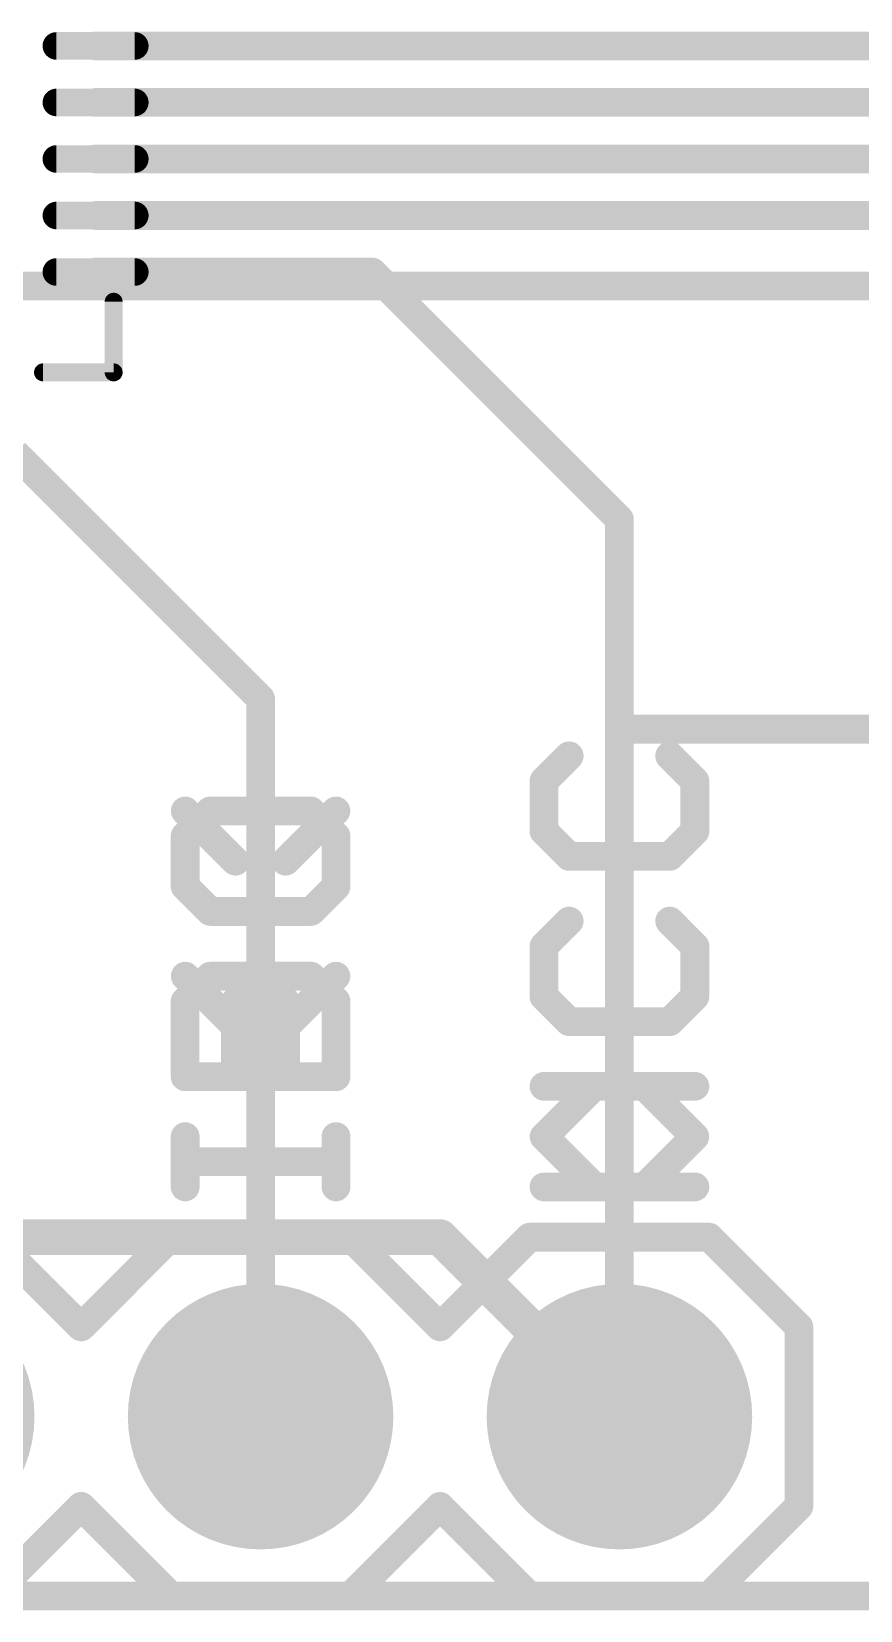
# Model space of a CAD drawing. Extents: x 0 to 48, y -23 to 79.
# Drawn here: x 25.05 to 30.92, y -0.1 to 11.07 of the extents above; entities that cross this region are included whole.
import ezdxf

# ---------------------------------------------------------------- set-up
doc = ezdxf.new("R2010")
doc.units = 0
for name, color, linetype in [('1', 12, 'CONTINUOUS'), ('16', 132, 'CONTINUOUS'), ('17', 110, 'CONTINUOUS'), ('20', 53, 'CONTINUOUS'), ('21', 41, 'CONTINUOUS'), ('22', 40, 'CONTINUOUS')]:
    doc.layers.add(name, color=color, linetype=linetype)

# ---------------------------------------------------------------- blocks, each defined once
blk = doc.blocks.new('RECT31200X120000R100')
at = {"const_width": 0.0975}
blk.add_lwpolyline([(0.0488, -0.2775), (0.0488, 0.2775, 0.4142), (0, 0.3263), (0, 0.3263, 0.4142), (-0.0488, 0.2775), (-0.0488, -0.2775, 0.4142), (0, -0.3263), (0, -0.3263, 0.4142)], format="xyb", close=True, dxfattribs=at)
blk.add_solid([(-0.0244, -0.3019), (0.0244, -0.3019), (-0.0244, 0.3019), (0.0244, 0.3019)])
blk = doc.blocks.new('ROUNDP')
at = {"const_width": 0.5}
blk.add_lwpolyline([(0, -0.25, 1), (0, 0.25, 1), (0, -0.25)], format="xyb", dxfattribs=at)

msp = doc.modelspace()

# ---------------------------------------------------------------- linework, layer by layer
at = {"layer": '1'}
for points, const_width in [([(48.133, 9.271), (0, 9.271)], 0.2032), ([(24.13, 2.54), (27.94, 2.54)], 0.254), ([(27.94, 2.54), (29.21, 1.27)], 0.254), ([(0, 0), (48.26, 0)], 0.2032)]:
    msp.add_lwpolyline(points, dxfattribs=dict(at, const_width=const_width))
at = {"layer": '1', "const_width": 0.127}
for points in [[(27.9849, 2.5849, 1), (27.8951, 2.4951)], [(27.94, 2.4765, 1), (27.94, 2.6035)], [(29.1651, 1.2251, 1), (29.2549, 1.3149)]]:
    msp.add_lwpolyline(points, format="xyb", dxfattribs=at)
at = {"layer": '16', "const_width": 0.2032}
for points in [[(25.5021, 10.9702), (37.6198, 10.9702)], [(25.5021, 10.5702), (43.5698, 10.5702)], [(25.5021, 10.1702), (44.4398, 10.1702)], [(25.5021, 9.7702), (45.3302, 9.7702)], [(25.5021, 9.3702), (27.4598, 9.3702)], [(27.4598, 9.3702), (29.21, 7.62)], [(48.26, 9.271), (0, 9.271)], [(24.93, 8.09), (26.67, 6.35)], [(29.21, 7.62), (29.21, 6.096)], [(26.67, 6.35), (26.67, 1.27)], [(29.249, 6.135), (29.21, 6.096)], [(29.21, 6.096), (29.21, 1.27)], [(31.75, 6.135), (29.249, 6.135)], [(0, 0), (48.26, 0)]]:
    msp.add_lwpolyline(points, dxfattribs=at)
at = {"layer": '16', "const_width": 0.1016}
for points in [[(25.5021, 11.021, 1), (25.5021, 10.9194)], [(25.5021, 10.621, 1), (25.5021, 10.5194)], [(25.5021, 10.221, 1), (25.5021, 10.1194)], [(25.5021, 9.821, 1), (25.5021, 9.7194)], [(25.5021, 9.421, 1), (25.5021, 9.3194)], [(27.4958, 9.4061, 1), (27.4239, 9.3342)], [(27.4598, 9.3194, 1), (27.4598, 9.421)], [(29.2608, 7.62, 1), (29.1592, 7.62)], [(29.1741, 7.5841, 1), (29.2459, 7.6559)], [(26.7208, 6.35, 1), (26.6192, 6.35)], [(26.6341, 6.3141, 1), (26.7059, 6.3859)], [(29.2608, 6.096, 1), (29.1592, 6.096)], [(29.1741, 6.1319, 1), (29.2459, 6.0601)], [(29.1592, 6.096, 1), (29.2608, 6.096)], [(29.249, 6.1858, 1), (29.249, 6.0842)], [(29.2849, 6.0991, 1), (29.2131, 6.1709)], [(26.6192, 1.27, 1), (26.7208, 1.27)], [(29.1592, 1.27, 1), (29.2608, 1.27)]]:
    msp.add_lwpolyline(points, format="xyb", dxfattribs=at)
at = {"layer": '20', "const_width": 0.2032}
msp.add_lwpolyline([(48.26, 0), (0, 0)], dxfattribs=at)
at = {"layer": '21', "const_width": 0.2032}
for points in [[(28.8536, 5.9462), (28.6757, 5.7683)], [(29.7434, 5.7683), (29.5655, 5.9462)], [(28.6757, 5.7683), (28.6757, 5.4123)], [(29.7434, 5.4123), (29.7434, 5.7683)], [(26.1357, 5.3784), (26.3136, 5.5564)], [(26.3136, 5.5564), (27.0255, 5.5564)], [(26.8475, 5.2005), (27.2034, 5.5564)], [(27.0255, 5.5564), (27.2034, 5.3784)], [(26.1357, 5.0225), (26.1357, 5.3784)], [(27.2034, 5.3784), (27.2034, 5.0225)], [(28.6757, 5.4123), (28.8536, 5.2344)], [(29.5655, 5.2344), (29.7434, 5.4123)], [(28.8536, 5.2344), (29.5655, 5.2344)], [(26.3136, 4.8446), (26.1357, 5.0225)], [(27.2034, 5.0225), (27.0255, 4.8446)], [(27.0255, 4.8446), (26.3136, 4.8446)], [(28.8536, 4.7768), (28.6757, 4.5989)], [(29.7434, 4.5989), (29.5655, 4.7768)], [(28.6757, 4.5989), (28.6757, 4.2429)], [(29.7434, 4.2429), (29.7434, 4.5989)], [(26.1357, 4.2091), (26.3136, 4.387)], [(26.3136, 4.387), (26.6695, 4.387)], [(26.6695, 4.387), (26.8475, 4.2091)], [(26.8475, 4.0311), (27.2034, 4.387)], [(26.1357, 3.6752), (26.1357, 4.2091)], [(26.8475, 4.2091), (26.8475, 3.6752)], [(28.6757, 4.2429), (28.8536, 4.065)], [(29.5655, 4.065), (29.7434, 4.2429)], [(28.8536, 4.065), (29.5655, 4.065)], [(27.2034, 3.6752), (26.1357, 3.6752)], [(29.3875, 3.6074), (28.6757, 3.6074)], [(29.7434, 3.2515), (29.3875, 3.6074)], [(26.1357, 2.8956), (26.1357, 3.2515)], [(27.2034, 2.8956), (27.2034, 3.2515)], [(29.3875, 2.8956), (29.7434, 3.2515)], [(27.2034, 3.0736), (26.1357, 3.0736)], [(28.6757, 2.8956), (29.3875, 2.8956)]]:
    msp.add_lwpolyline(points, dxfattribs=at)
at = {"layer": '21', "const_width": 0.1016}
for points in [[(28.8896, 5.9103, 1), (28.8177, 5.9821)], [(29.6014, 5.9821, 1), (29.5295, 5.9103)], [(28.7265, 5.7683, 1), (28.6249, 5.7683)], [(28.6398, 5.8042, 1), (28.7116, 5.7323)], [(29.7942, 5.7683, 1), (29.6926, 5.7683)], [(29.7075, 5.7323, 1), (29.7793, 5.8042)], [(26.3136, 5.6072, 1), (26.3136, 5.5056)], [(26.3496, 5.5205, 1), (26.2777, 5.5923)], [(27.0614, 5.5923, 1), (26.9895, 5.5205)], [(27.0255, 5.5056, 1), (27.0255, 5.6072)], [(27.2393, 5.5205, 1), (27.1675, 5.5923)], [(26.1865, 5.3784, 1), (26.0849, 5.3784)], [(27.2542, 5.3784, 1), (27.1526, 5.3784)], [(28.7116, 5.4483, 1), (28.6398, 5.3764)], [(29.7793, 5.3764, 1), (29.7075, 5.4483)], [(26.0998, 5.4144, 1), (26.1716, 5.3425)], [(27.1675, 5.3425, 1), (27.2393, 5.4144)], [(28.6249, 5.4123, 1), (28.7265, 5.4123)], [(29.6926, 5.4123, 1), (29.7942, 5.4123)], [(26.8116, 5.2364, 1), (26.8834, 5.1646)], [(28.8536, 5.2852, 1), (28.8536, 5.1836)], [(28.8177, 5.1985, 1), (28.8896, 5.2703)], [(29.5295, 5.2703, 1), (29.6014, 5.1985)], [(29.5655, 5.1836, 1), (29.5655, 5.2852)], [(26.1716, 5.0585, 1), (26.0998, 4.9866)], [(26.0849, 5.0225, 1), (26.1865, 5.0225)], [(27.1526, 5.0225, 1), (27.2542, 5.0225)], [(27.2393, 4.9866, 1), (27.1675, 5.0585)], [(26.3136, 4.8954, 1), (26.3136, 4.7938)], [(26.2777, 4.8087, 1), (26.3496, 4.8805)], [(26.9895, 4.8805, 1), (27.0614, 4.8087)], [(27.0255, 4.7938, 1), (27.0255, 4.8954)], [(28.8896, 4.7409, 1), (28.8177, 4.8127)], [(29.6014, 4.8127, 1), (29.5295, 4.7409)], [(28.7265, 4.5989, 1), (28.6249, 4.5989)], [(29.7942, 4.5989, 1), (29.6926, 4.5989)], [(28.6398, 4.6348, 1), (28.7116, 4.5629)], [(29.7075, 4.5629, 1), (29.7793, 4.6348)], [(26.3136, 4.4378, 1), (26.3136, 4.3362)], [(26.3496, 4.3511, 1), (26.2777, 4.4229)], [(26.7055, 4.4229, 1), (26.6336, 4.3511)], [(26.6695, 4.3362, 1), (26.6695, 4.4378)], [(27.2393, 4.3511, 1), (27.1675, 4.4229)], [(26.1865, 4.2091, 1), (26.0849, 4.2091)], [(26.0998, 4.245, 1), (26.1716, 4.1731)], [(26.8983, 4.2091, 1), (26.7967, 4.2091)], [(26.8116, 4.1731, 1), (26.8834, 4.245)], [(28.7116, 4.2789, 1), (28.6398, 4.207)], [(28.6249, 4.2429, 1), (28.7265, 4.2429)], [(29.6926, 4.2429, 1), (29.7942, 4.2429)], [(29.7793, 4.207, 1), (29.7075, 4.2789)], [(28.8536, 4.1158, 1), (28.8536, 4.0142)], [(28.8177, 4.0291, 1), (28.8896, 4.1009)], [(29.5295, 4.1009, 1), (29.6014, 4.0291)], [(29.5655, 4.0142, 1), (29.5655, 4.1158)], [(26.8116, 4.067, 1), (26.8834, 3.9952)], [(26.1357, 3.726, 1), (26.1357, 3.6244)], [(26.0849, 3.6752, 1), (26.1865, 3.6752)], [(26.7967, 3.6752, 1), (26.8983, 3.6752)], [(27.2034, 3.6244, 1), (27.2034, 3.726)], [(28.6757, 3.6582, 1), (28.6757, 3.5566)], [(29.4234, 3.6433, 1), (29.3516, 3.5715)], [(29.3875, 3.5566, 1), (29.3875, 3.6582)], [(26.1865, 3.2515, 1), (26.0849, 3.2515)], [(27.2542, 3.2515, 1), (27.1526, 3.2515)], [(29.7793, 3.2156, 1), (29.7075, 3.2874)], [(29.7075, 3.2156, 1), (29.7793, 3.2874)], [(26.1357, 3.1244, 1), (26.1357, 3.0227)], [(27.2034, 3.0227, 1), (27.2034, 3.1244)], [(26.0849, 2.8956, 1), (26.1865, 2.8956)], [(27.1526, 2.8956, 1), (27.2542, 2.8956)], [(28.6757, 2.9464, 1), (28.6757, 2.8448)], [(29.3516, 2.9315, 1), (29.4234, 2.8597)], [(29.3875, 2.8448, 1), (29.3875, 2.9464)]]:
    msp.add_lwpolyline(points, format="xyb", dxfattribs=at)
at = {"layer": '22'}
for points, const_width in [([(25.63, 8.66), (25.63, 9.16)], 0.127), ([(25.13, 8.66), (25.63, 8.66)], 0.127), ([(28.6766, 5.7683), (28.8545, 5.9462)], 0.2032), ([(29.5664, 5.9462), (29.7443, 5.7683)], 0.2032), ([(28.6766, 5.4123), (28.6766, 5.7683)], 0.2032), ([(29.7443, 5.7683), (29.7443, 5.4123)], 0.2032), ([(26.3146, 5.5564), (26.1366, 5.3784)], 0.2032), ([(26.4925, 5.2005), (26.1366, 5.5564)], 0.2032), ([(27.0264, 5.5564), (26.3146, 5.5564)], 0.2032), ([(27.2043, 5.3784), (27.0264, 5.5564)], 0.2032), ([(26.1366, 5.3784), (26.1366, 5.0225)], 0.2032), ([(27.2043, 5.0225), (27.2043, 5.3784)], 0.2032), ([(28.8545, 5.2344), (28.6766, 5.4123)], 0.2032), ([(29.7443, 5.4123), (29.5664, 5.2344)], 0.2032), ([(29.5664, 5.2344), (28.8545, 5.2344)], 0.2032), ([(26.1366, 5.0225), (26.3146, 4.8446)], 0.2032), ([(27.0264, 4.8446), (27.2043, 5.0225)], 0.2032), ([(26.3146, 4.8446), (27.0264, 4.8446)], 0.2032), ([(28.6766, 4.5989), (28.8545, 4.7768)], 0.2032), ([(29.5664, 4.7768), (29.7443, 4.5989)], 0.2032), ([(28.6766, 4.2429), (28.6766, 4.5989)], 0.2032), ([(29.7443, 4.5989), (29.7443, 4.2429)], 0.2032), ([(26.4925, 4.0311), (26.1366, 4.387)], 0.2032), ([(26.6705, 4.387), (26.4925, 4.2091)], 0.2032), ([(27.0264, 4.387), (26.6705, 4.387)], 0.2032), ([(27.2043, 4.2091), (27.0264, 4.387)], 0.2032), ([(26.4925, 4.2091), (26.4925, 3.6752)], 0.2032), ([(27.2043, 3.6752), (27.2043, 4.2091)], 0.2032), ([(28.8545, 4.065), (28.6766, 4.2429)], 0.2032), ([(29.7443, 4.2429), (29.5664, 4.065)], 0.2032), ([(29.5664, 4.065), (28.8545, 4.065)], 0.2032), ([(26.1366, 3.6752), (27.2043, 3.6752)], 0.2032), ([(28.6766, 3.2515), (29.0325, 3.6074)], 0.2032), ([(29.0325, 3.6074), (29.7443, 3.6074)], 0.2032), ([(26.1366, 2.8956), (26.1366, 3.2515)], 0.2032), ([(27.2043, 2.8956), (27.2043, 3.2515)], 0.2032), ([(29.0325, 2.8956), (28.6766, 3.2515)], 0.2032), ([(26.1366, 3.0736), (27.2043, 3.0736)], 0.2032), ([(29.7443, 2.8956), (29.0325, 2.8956)], 0.2032), ([(25.4, 1.905), (24.765, 2.54)], 0.2032), ([(25.4, 1.905), (26.035, 2.54)], 0.2032), ([(27.305, 2.54), (26.035, 2.54)], 0.2032), ([(27.94, 1.905), (27.305, 2.54)], 0.2032), ([(28.575, 2.54), (27.94, 1.905)], 0.2032), ([(29.845, 2.54), (28.575, 2.54)], 0.2032), ([(30.48, 1.905), (29.845, 2.54)], 0.2032), ([(30.48, 0.635), (30.48, 1.905)], 0.2032), ([(24.765, 0), (25.4, 0.635)], 0.2032), ([(26.035, 0), (25.4, 0.635)], 0.2032), ([(27.305, 0), (27.94, 0.635)], 0.2032), ([(27.94, 0.635), (28.575, 0)], 0.2032), ([(29.845, 0), (30.48, 0.635)], 0.2032), ([(26.035, 0), (27.305, 0)], 0.2032), ([(28.575, 0), (29.845, 0)], 0.2032)]:
    msp.add_lwpolyline(points, dxfattribs=dict(at, const_width=const_width))
for points, const_width in [([(25.6618, 9.16, 1), (25.5983, 9.16)], 0.0635), ([(25.13, 8.6918, 1), (25.13, 8.6282)], 0.0635), ([(25.63, 8.6282, 1), (25.63, 8.6918)], 0.0635), ([(25.5983, 8.66, 1), (25.6618, 8.66)], 0.0635), ([(28.8905, 5.9103, 1), (28.8186, 5.9821)], 0.1016), ([(29.6023, 5.9821, 1), (29.5304, 5.9103)], 0.1016), ([(28.7274, 5.7683, 1), (28.6258, 5.7683)], 0.1016), ([(28.6407, 5.8042, 1), (28.7125, 5.7323)], 0.1016), ([(29.7951, 5.7683, 1), (29.6935, 5.7683)], 0.1016), ([(29.7084, 5.7323, 1), (29.7802, 5.8042)], 0.1016), ([(26.1725, 5.5923, 1), (26.1007, 5.5205)], 0.1016), ([(26.3146, 5.6072, 1), (26.3146, 5.5056)], 0.1016), ([(26.3505, 5.5205, 1), (26.2786, 5.5923)], 0.1016), ([(27.0623, 5.5923, 1), (26.9904, 5.5205)], 0.1016), ([(27.0264, 5.5056, 1), (27.0264, 5.6072)], 0.1016), ([(26.1874, 5.3784, 1), (26.0858, 5.3784)], 0.1016), ([(27.2551, 5.3784, 1), (27.1535, 5.3784)], 0.1016), ([(28.7125, 5.4483, 1), (28.6407, 5.3764)], 0.1016), ([(29.7802, 5.3764, 1), (29.7084, 5.4483)], 0.1016), ([(26.1007, 5.4144, 1), (26.1725, 5.3425)], 0.1016), ([(27.1684, 5.3425, 1), (27.2402, 5.4144)], 0.1016), ([(28.6258, 5.4123, 1), (28.7274, 5.4123)], 0.1016), ([(29.6935, 5.4123, 1), (29.7951, 5.4123)], 0.1016), ([(26.4566, 5.1646, 1), (26.5284, 5.2364)], 0.1016), ([(28.8545, 5.2852, 1), (28.8545, 5.1836)], 0.1016), ([(28.8186, 5.1985, 1), (28.8905, 5.2703)], 0.1016), ([(29.5304, 5.2703, 1), (29.6023, 5.1985)], 0.1016), ([(29.5664, 5.1836, 1), (29.5664, 5.2852)], 0.1016), ([(26.1725, 5.0585, 1), (26.1007, 4.9866)], 0.1016), ([(26.0858, 5.0225, 1), (26.1874, 5.0225)], 0.1016), ([(27.1535, 5.0225, 1), (27.2551, 5.0225)], 0.1016), ([(27.2402, 4.9866, 1), (27.1684, 5.0585)], 0.1016), ([(26.3146, 4.8954, 1), (26.3146, 4.7938)], 0.1016), ([(26.2786, 4.8087, 1), (26.3505, 4.8805)], 0.1016), ([(26.9904, 4.8805, 1), (27.0623, 4.8087)], 0.1016), ([(27.0264, 4.7938, 1), (27.0264, 4.8954)], 0.1016), ([(28.8905, 4.7409, 1), (28.8186, 4.8127)], 0.1016), ([(29.6023, 4.8127, 1), (29.5304, 4.7409)], 0.1016), ([(28.7274, 4.5989, 1), (28.6258, 4.5989)], 0.1016), ([(29.7951, 4.5989, 1), (29.6935, 4.5989)], 0.1016), ([(28.6407, 4.6348, 1), (28.7125, 4.5629)], 0.1016), ([(29.7084, 4.5629, 1), (29.7802, 4.6348)], 0.1016), ([(26.1725, 4.4229, 1), (26.1007, 4.3511)], 0.1016), ([(26.6705, 4.4378, 1), (26.6705, 4.3362)], 0.1016), ([(26.7064, 4.3511, 1), (26.6345, 4.4229)], 0.1016), ([(27.0623, 4.4229, 1), (26.9904, 4.3511)], 0.1016), ([(27.0264, 4.3362, 1), (27.0264, 4.4378)], 0.1016), ([(26.5433, 4.2091, 1), (26.4417, 4.2091)], 0.1016), ([(26.4566, 4.245, 1), (26.5284, 4.1731)], 0.1016), ([(27.2551, 4.2091, 1), (27.1535, 4.2091)], 0.1016), ([(27.1684, 4.1731, 1), (27.2402, 4.245)], 0.1016), ([(28.7125, 4.2789, 1), (28.6407, 4.207)], 0.1016), ([(28.6258, 4.2429, 1), (28.7274, 4.2429)], 0.1016), ([(29.6935, 4.2429, 1), (29.7951, 4.2429)], 0.1016), ([(29.7802, 4.207, 1), (29.7084, 4.2789)], 0.1016), ([(28.8545, 4.1158, 1), (28.8545, 4.0142)], 0.1016), ([(28.8186, 4.0291, 1), (28.8905, 4.1009)], 0.1016), ([(29.5304, 4.1009, 1), (29.6023, 4.0291)], 0.1016), ([(29.5664, 4.0142, 1), (29.5664, 4.1158)], 0.1016), ([(26.4566, 3.9952, 1), (26.5284, 4.067)], 0.1016), ([(26.1366, 3.726, 1), (26.1366, 3.6244)], 0.1016), ([(26.4417, 3.6752, 1), (26.5433, 3.6752)], 0.1016), ([(27.1535, 3.6752, 1), (27.2551, 3.6752)], 0.1016), ([(27.2043, 3.6244, 1), (27.2043, 3.726)], 0.1016), ([(29.0325, 3.6582, 1), (29.0325, 3.5566)], 0.1016), ([(29.0684, 3.5715, 1), (28.9966, 3.6433)], 0.1016), ([(29.7443, 3.5566, 1), (29.7443, 3.6582)], 0.1016), ([(26.1874, 3.2515, 1), (26.0858, 3.2515)], 0.1016), ([(27.2551, 3.2515, 1), (27.1535, 3.2515)], 0.1016), ([(28.7125, 3.2874, 1), (28.6407, 3.2156)], 0.1016), ([(28.6407, 3.2874, 1), (28.7125, 3.2156)], 0.1016), ([(26.1366, 3.1244, 1), (26.1366, 3.0227)], 0.1016), ([(27.2043, 3.0227, 1), (27.2043, 3.1244)], 0.1016), ([(26.0858, 2.8956, 1), (26.1874, 2.8956)], 0.1016), ([(27.1535, 2.8956, 1), (27.2551, 2.8956)], 0.1016), ([(29.0325, 2.9464, 1), (29.0325, 2.8448)], 0.1016), ([(28.9966, 2.8597, 1), (29.0684, 2.9315)], 0.1016), ([(29.7443, 2.8448, 1), (29.7443, 2.9464)], 0.1016), ([(26.035, 2.5908, 1), (26.035, 2.4892)], 0.1016), ([(26.0709, 2.5041, 1), (25.9991, 2.5759)], 0.1016), ([(27.3409, 2.5759, 1), (27.2691, 2.5041)], 0.1016), ([(27.305, 2.4892, 1), (27.305, 2.5908)], 0.1016), ([(28.575, 2.5908, 1), (28.575, 2.4892)], 0.1016), ([(28.6109, 2.5041, 1), (28.5391, 2.5759)], 0.1016), ([(29.8809, 2.5759, 1), (29.8091, 2.5041)], 0.1016), ([(29.845, 2.4892, 1), (29.845, 2.5908)], 0.1016), ([(25.3641, 1.9409, 1), (25.4359, 1.8691)], 0.1016), ([(25.3641, 1.8691, 1), (25.4359, 1.9409)], 0.1016), ([(27.9041, 1.9409, 1), (27.9759, 1.8691)], 0.1016), ([(27.9041, 1.8691, 1), (27.9759, 1.9409)], 0.1016), ([(30.5308, 1.905, 1), (30.4292, 1.905)], 0.1016), ([(30.4441, 1.8691, 1), (30.5159, 1.9409)], 0.1016), ([(25.4359, 0.6709, 1), (25.3641, 0.5991)], 0.1016), ([(25.4359, 0.5991, 1), (25.3641, 0.6709)], 0.1016), ([(27.9759, 0.6709, 1), (27.9041, 0.5991)], 0.1016), ([(27.9759, 0.5991, 1), (27.9041, 0.6709)], 0.1016), ([(30.4292, 0.635, 1), (30.5308, 0.635)], 0.1016), ([(30.5159, 0.5991, 1), (30.4441, 0.6709)], 0.1016), ([(26.035, 0.0508, 1), (26.035, -0.0508)], 0.1016), ([(25.9991, -0.0359, 1), (26.0709, 0.0359)], 0.1016), ([(27.2691, 0.0359, 1), (27.3409, -0.0359)], 0.1016), ([(27.305, -0.0508, 1), (27.305, 0.0508)], 0.1016), ([(28.575, 0.0508, 1), (28.575, -0.0508)], 0.1016), ([(28.5391, -0.0359, 1), (28.6109, 0.0359)], 0.1016), ([(29.8091, 0.0359, 1), (29.8809, -0.0359)], 0.1016), ([(29.845, -0.0508, 1), (29.845, 0.0508)], 0.1016)]:
    msp.add_lwpolyline(points, format="xyb", dxfattribs=dict(at, const_width=const_width))

# ---------------------------------------------------------------- block references
at = {"layer": '16', "rotation": 90}
for p in [(25.5021, 10.9702), (25.5021, 10.5702), (25.5021, 10.1702), (25.5021, 9.7702), (25.5021, 9.3702)]:
    msp.add_blockref('RECT31200X120000R100', p, dxfattribs=at)
at = {"layer": '17', "xscale": 1.8796, "yscale": 1.8796, "rotation": 270}
for p in [(24.13, 1.27), (24.13, 1.27), (26.67, 1.27), (26.67, 1.27), (29.21, 1.27), (29.21, 1.27)]:
    msp.add_blockref('ROUNDP', p, dxfattribs=at)

doc.saveas('drawing.dxf')
